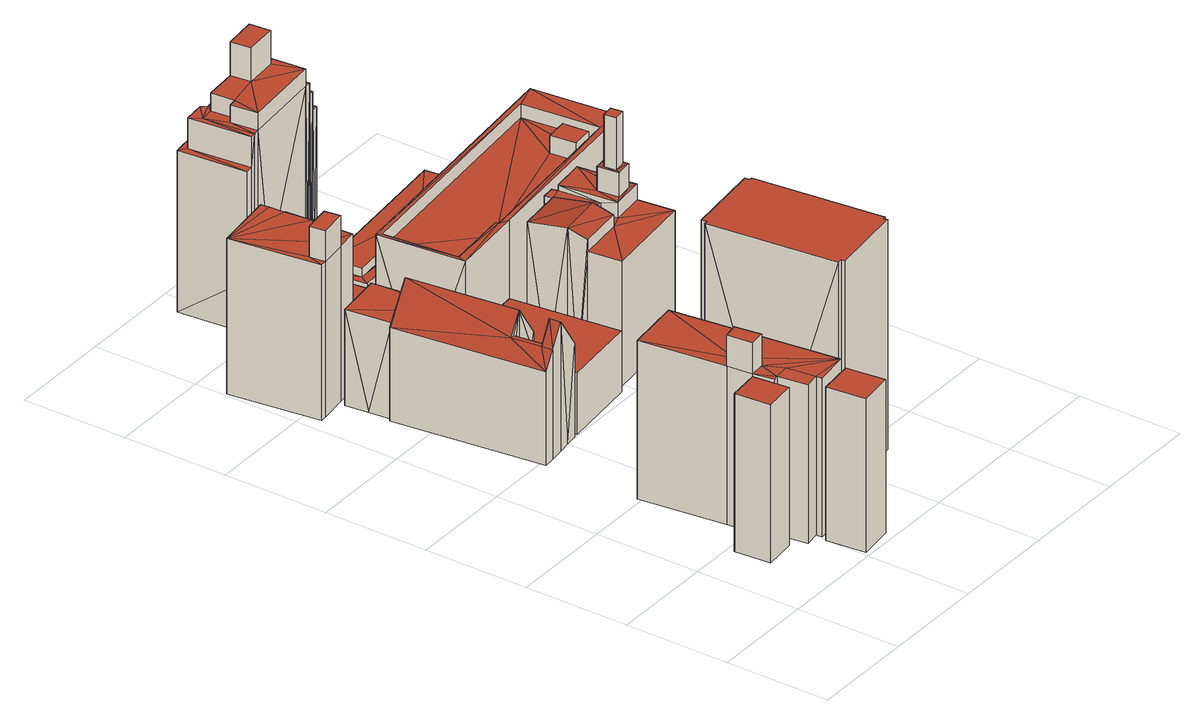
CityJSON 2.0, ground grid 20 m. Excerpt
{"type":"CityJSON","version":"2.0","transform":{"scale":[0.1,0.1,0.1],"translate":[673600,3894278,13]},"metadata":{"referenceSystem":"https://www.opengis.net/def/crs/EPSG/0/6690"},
"CityObjects":{
"building1":{"type":"Building","attributes":{"class":"9999","usage":"401","measuredHeight":30.4,"storeysAboveGround":1,"BuildingDetailAttribute.totalFloorArea":40.34,"BuildingDetailAttribute.buildingFootprintArea":40.34,"BuildingDetailAttribute.buildingRoofEdgeArea":40.34,"BuildingDetailAttribute.urbanPlanType":"21","BuildingDetailAttribute.landUseType":"212","BuildingDetailAttribute.surveyYear":2021,"BuildingIDAttribute.prefecture":"23","BuildingIDAttribute.city":"23106"},"address":[{"country":"日本","locality":"愛知県名古屋市"}],"geometry":[{"type":"Solid","lod":"2","boundaries":[[[[0,1,2,3]],[[1,4,5,2]],[[4,1,0,6]],[[6,0,3,7]],[[2,5,7,3]],[[4,6,7,5]]]],"semantics":{"surfaces":[{"type":"GroundSurface"},{"type":"WallSurface"},{"type":"RoofSurface"}],"values":[[0,1,1,1,1,2]]}}]},
"building2":{"type":"Building","attributes":{"class":"9999","usage":"401","measuredHeight":29.5,"storeysAboveGround":9,"BuildingDetailAttribute.totalFloorArea":440.95,"BuildingDetailAttribute.buildingFootprintArea":48.99,"BuildingDetailAttribute.buildingRoofEdgeArea":48.99,"BuildingDetailAttribute.urbanPlanType":"21","BuildingDetailAttribute.landUseType":"212","BuildingDetailAttribute.surveyYear":2021,"BuildingIDAttribute.prefecture":"23","BuildingIDAttribute.city":"23106"},"address":[{"country":"日本","locality":"愛知県名古屋市"}],"geometry":[{"type":"Solid","lod":"2","boundaries":[[[[8,9,10,11,12]],[[10,13,11]],[[12,11,14]],[[11,13,14]],[[13,10,9,15]],[[15,9,8,16]],[[12,14,16,8]],[[13,15,16,14]]]],"semantics":{"surfaces":[{"type":"GroundSurface"},{"type":"WallSurface"},{"type":"RoofSurface"}],"values":[[0,1,1,1,1,1,1,2]]}}]},
"building3":{"type":"Building","attributes":{"class":"3002","usage":"401","measuredHeight":36.5,"storeysAboveGround":10,"BuildingDetailAttribute.totalFloorArea":3265.59,"BuildingDetailAttribute.buildingFootprintArea":326.56,"BuildingDetailAttribute.buildingRoofEdgeArea":326.56,"BuildingDetailAttribute.urbanPlanType":"21","BuildingDetailAttribute.landUseType":"212","BuildingDetailAttribute.surveyYear":2021,"BuildingIDAttribute.prefecture":"23","BuildingIDAttribute.city":"23106"},"address":[{"country":"日本","locality":"愛知県名古屋市"}],"geometry":[{"type":"Solid","lod":"2","boundaries":[[[[17,18,19,20,21,22,23,24,25,26,27]],[[28,18,17,29]],[[29,17,27,30]],[[30,27,26,31]],[[31,26,25,32]],[[24,33,32,25]],[[22,34,23]],[[24,23,33]],[[23,34,33]],[[34,22,21,35]],[[36,20,19,37]],[[38,35,36,39]],[[35,21,20,36]],[[37,19,18,28]],[[35,38,40,41]],[[39,36,42,43]],[[41,40,43,42]],[[28,29,30,44]],[[36,37,28]],[[42,28,44]],[[41,42,32]],[[34,35,41]],[[42,44,32]],[[34,41,33]],[[30,31,32]],[[44,30,32]],[[33,41,32]],[[36,28,42]],[[38,39,43,40]]]],"semantics":{"surfaces":[{"type":"GroundSurface"},{"type":"WallSurface"},{"type":"RoofSurface"}],"values":[[0,1,1,1,1,1,1,1,1,1,1,1,1,1,1,1,1,2,2,2,2,2,2,2,2,2,2,2,2]]}}]},
"building4":{"type":"Building","attributes":{"class":"3002","usage":"422","measuredHeight":14.3,"storeysAboveGround":4,"BuildingDetailAttribute.totalFloorArea":389.08,"BuildingDetailAttribute.buildingFootprintArea":97.27,"BuildingDetailAttribute.buildingRoofEdgeArea":97.27,"BuildingDetailAttribute.urbanPlanType":"21","BuildingDetailAttribute.landUseType":"214","BuildingDetailAttribute.surveyYear":2021,"BuildingIDAttribute.prefecture":"23","BuildingIDAttribute.city":"23106"},"address":[{"country":"日本","locality":"愛知県名古屋市"}],"geometry":[{"type":"Solid","lod":"2","boundaries":[[[[45,46,47,48]],[[49,45,48,50]],[[45,49,51,46]],[[46,51,52,47]],[[50,48,47,52]],[[51,49,50,52]]]],"semantics":{"surfaces":[{"type":"RoofSurface"},{"type":"WallSurface"},{"type":"GroundSurface"}],"values":[[0,1,1,1,1,2]]}}]},
"building5":{"type":"Building","attributes":{"class":"3002","usage":"402","measuredHeight":24.8,"storeysAboveGround":6,"BuildingDetailAttribute.totalFloorArea":2150.35,"BuildingDetailAttribute.buildingFootprintArea":358.39,"BuildingDetailAttribute.buildingRoofEdgeArea":358.39,"BuildingDetailAttribute.urbanPlanType":"21","BuildingDetailAttribute.landUseType":"212","BuildingDetailAttribute.surveyYear":2021,"BuildingIDAttribute.prefecture":"23","BuildingIDAttribute.city":"23106"},"address":[{"country":"日本","locality":"愛知県名古屋市"}],"geometry":[{"type":"Solid","lod":"2","boundaries":[[[[53,54,55,56,57,58,59,60,61,62,63,64,65,66,67,68]],[[64,69,65]],[[66,65,70]],[[65,69,70]],[[60,71,72,61]],[[59,58,73]],[[71,60,59]],[[71,59,73]],[[74,75,76]],[[61,72,75,62]],[[75,72,76]],[[62,75,77,63]],[[78,57,56,79]],[[79,56,55,80]],[[80,55,54,81]],[[53,68,82]],[[81,54,53]],[[81,53,82]],[[67,83,82,68]],[[57,78,73,58]],[[73,78,84]],[[85,73,84]],[[85,84,74]],[[86,87,88]],[[89,86,88]],[[90,89,88]],[[69,63,77]],[[88,69,77]],[[69,64,63]],[[88,87,69]],[[86,89,91,92]],[[93,94,70]],[[67,70,83]],[[70,94,83]],[[66,70,67]],[[91,95,94]],[[92,91,94,93]],[[87,93,70,69]],[[86,92,93,87]],[[71,73,85]],[[71,85,74,72]],[[72,74,76]],[[95,79,80]],[[90,79,95]],[[78,79,90]],[[78,90,84]],[[84,90,88]],[[95,80,94]],[[94,80,81]],[[75,88,77]],[[84,88,74]],[[74,88,75]],[[90,95,91,89]],[[94,81,83]],[[83,81,82]]]],"semantics":{"surfaces":[{"type":"GroundSurface"},{"type":"WallSurface"},{"type":"RoofSurface"}],"values":[[0,1,1,1,1,1,1,1,1,1,1,1,1,1,1,1,1,1,1,1,1,1,1,1,1,1,1,1,1,1,1,1,1,1,1,1,1,2,2,2,2,2,2,2,2,2,2,2,2,2,2,2,2,2,2]]}}]},
"building6":{"type":"Building","attributes":{"class":"3002","usage":"414","measuredHeight":35.8,"storeysAboveGround":11,"BuildingDetailAttribute.totalFloorArea":2160.3,"BuildingDetailAttribute.buildingFootprintArea":196.39,"BuildingDetailAttribute.buildingRoofEdgeArea":196.39,"BuildingDetailAttribute.urbanPlanType":"21","BuildingDetailAttribute.landUseType":"211","BuildingDetailAttribute.surveyYear":2021,"BuildingIDAttribute.prefecture":"23","BuildingIDAttribute.city":"23106"},"address":[{"country":"日本","locality":"愛知県名古屋市"}],"geometry":[{"type":"Solid","lod":"2","boundaries":[[[[96,97,98,99,100,101,102,103,104,105,106,107,108,109]],[[110,111,112,113]],[[111,110,114,115]],[[115,114,116,117]],[[114,100,99,116]],[[118,101,100,114]],[[116,99,98,119]],[[113,112,117,116]],[[108,120,109]],[[96,109,121]],[[109,120,121]],[[107,122,120,108]],[[106,123,122,107]],[[105,124,123,106]],[[104,125,124,105]],[[103,126,125,104]],[[102,127,126,103]],[[127,102,101,118]],[[97,128,119,98]],[[128,97,96,121]],[[111,115,117,112]],[[126,127,125]],[[125,127,124]],[[123,124,122]],[[127,118,110]],[[110,118,114]],[[127,110,113]],[[124,127,122]],[[113,116,119]],[[127,113,122]],[[120,122,121]],[[128,113,119]],[[122,128,121]],[[122,113,128]]]],"semantics":{"surfaces":[{"type":"GroundSurface"},{"type":"WallSurface"},{"type":"RoofSurface"}],"values":[[0,1,1,1,1,1,1,1,1,1,1,1,1,1,1,1,1,1,1,1,2,2,2,2,2,2,2,2,2,2,2,2,2,2]]}}]},
"building7":{"type":"Building","attributes":{"class":"3001","usage":"412","measuredHeight":5.8,"storeysAboveGround":1,"BuildingDetailAttribute.totalFloorArea":79.34,"BuildingDetailAttribute.buildingFootprintArea":79.34,"BuildingDetailAttribute.buildingRoofEdgeArea":79.34,"BuildingDetailAttribute.urbanPlanType":"21","BuildingDetailAttribute.landUseType":"211","BuildingDetailAttribute.surveyYear":2021,"BuildingIDAttribute.prefecture":"23","BuildingIDAttribute.city":"23106"},"address":[{"country":"日本","locality":"愛知県名古屋市"}],"geometry":[{"type":"Solid","lod":"2","boundaries":[[[[96,109,108,107,106,105,104,103,129,130,131,132,133,98,97]],[[129,134,130]],[[131,130,135]],[[130,134,135]],[[103,136,134,129]],[[134,136,137]],[[138,133,132,139]],[[140,138,141]],[[98,133,138]],[[140,98,138]],[[131,135,139,132]],[[97,142,143,96]],[[142,97,98,140]],[[136,103,104,144]],[[144,104,105,145]],[[145,105,106,146]],[[146,106,107,147]],[[147,107,108,148]],[[109,96,143]],[[148,108,109]],[[148,109,143]],[[134,137,141,138]],[[134,138,139,135]],[[148,143,141]],[[136,144,137]],[[146,148,137]],[[143,140,141]],[[137,148,141]],[[146,147,148]],[[144,145,146]],[[142,140,143]],[[144,146,137]]]],"semantics":{"surfaces":[{"type":"GroundSurface"},{"type":"WallSurface"},{"type":"RoofSurface"}],"values":[[0,1,1,1,1,1,1,1,1,1,1,1,1,1,1,1,1,1,1,1,1,1,2,2,2,2,2,2,2,2,2,2]]}}]},
"building8":{"type":"Building","attributes":{"class":"9999","usage":"412","measuredHeight":44.1,"storeysAboveGround":15,"BuildingDetailAttribute.totalFloorArea":6442.89,"BuildingDetailAttribute.buildingFootprintArea":429.53,"BuildingDetailAttribute.buildingRoofEdgeArea":429.53,"BuildingDetailAttribute.urbanPlanType":"21","BuildingDetailAttribute.landUseType":"211","BuildingDetailAttribute.surveyYear":2021,"BuildingIDAttribute.prefecture":"23","BuildingIDAttribute.city":"23106"},"address":[{"country":"日本","locality":"愛知県名古屋市中区丸の内三丁目６０５"}],"geometry":[{"type":"Solid","lod":"2","boundaries":[[[[149,150,151,152,153,154,155,156,157,158,159,160,161,162]],[[159,163,160]],[[161,160,164]],[[160,163,164]],[[158,165,163,159]],[[157,166,165,158]],[[156,167,166,157]],[[167,156,155,168]],[[154,169,168,155]],[[153,152,170]],[[169,154,153]],[[169,153,170]],[[170,152,151,171]],[[171,151,150,172]],[[172,150,149,173]],[[162,174,173,149]],[[174,162,161,164]],[[163,165,166,167,168,169,170,171,172,173,174,164]]]],"semantics":{"surfaces":[{"type":"GroundSurface"},{"type":"WallSurface"},{"type":"RoofSurface"}],"values":[[0,1,1,1,1,1,1,1,1,1,1,1,1,1,1,1,1,2]]}}]},
"building9":{"type":"Building","attributes":{"class":"3002","usage":"422","measuredHeight":11.7,"storeysAboveGround":3,"BuildingDetailAttribute.totalFloorArea":815.41,"BuildingDetailAttribute.buildingFootprintArea":271.8,"BuildingDetailAttribute.buildingRoofEdgeArea":271.8,"BuildingDetailAttribute.urbanPlanType":"21","BuildingDetailAttribute.landUseType":"214","BuildingDetailAttribute.surveyYear":2021,"BuildingIDAttribute.prefecture":"23","BuildingIDAttribute.city":"23106"},"address":[{"country":"日本","locality":"愛知県名古屋市中区丸の内三丁目５０８"}],"geometry":[{"type":"Solid","lod":"2","boundaries":[[[[175,176,177,178]],[[176,179,180,177]],[[179,176,175,181]],[[181,175,178,182]],[[177,180,182,178]],[[179,181,182,180]]]],"semantics":{"surfaces":[{"type":"GroundSurface"},{"type":"WallSurface"},{"type":"RoofSurface"}],"values":[[0,1,1,1,1,2]]}}]},
"building10":{"type":"Building","attributes":{"class":"3001","usage":"422","measuredHeight":9.3,"storeysAboveGround":1,"BuildingDetailAttribute.totalFloorArea":236.47,"BuildingDetailAttribute.buildingFootprintArea":236.47,"BuildingDetailAttribute.buildingRoofEdgeArea":236.47,"BuildingDetailAttribute.urbanPlanType":"21","BuildingDetailAttribute.landUseType":"214","BuildingDetailAttribute.surveyYear":2021,"BuildingIDAttribute.prefecture":"23","BuildingIDAttribute.city":"23106"},"address":[{"country":"日本","locality":"愛知県名古屋市"}],"geometry":[{"type":"Solid","lod":"2","boundaries":[[[[183,184,185,186,187,188,189,190,191,192,193,194],[195,196,197]],[[193,198,199,194]],[[194,199,200,183]],[[184,183,200]],[[201,185,184]],[[201,184,200]],[[202,203,204]],[[202,205,203]],[[206,195,197,207]],[[208,196,195,206]],[[196,208,207,197]],[[209,187,186,210]],[[188,211,212,189]],[[189,212,213,190]],[[211,188,187,209]],[[214,191,190,213]],[[191,214,215,192]],[[216,217,218]],[[219,220,221]],[[221,220,216]],[[216,218,201]],[[221,216,201]],[[185,201,210,186]],[[201,218,210]],[[222,223,220]],[[219,222,220]],[[192,215,198]],[[198,215,223]],[[193,192,198]],[[222,198,223]],[[198,222,199]],[[199,222,200]],[[222,219,200]],[[219,221,200]],[[221,201,200]],[[220,217,216]],[[218,207,210]],[[217,207,218]],[[217,206,207]],[[204,206,217]],[[203,206,204]],[[223,217,220]],[[208,209,210]],[[207,208,210]],[[205,208,206]],[[203,205,206]],[[215,204,223]],[[204,217,223]],[[211,209,208]],[[205,211,208]],[[212,211,205]],[[214,204,215]],[[212,205,213]],[[205,202,213]],[[213,202,204]],[[214,213,204]]]],"semantics":{"surfaces":[{"type":"GroundSurface"},{"type":"WallSurface"},{"type":"RoofSurface"}],"values":[[0,1,1,1,1,1,1,1,1,1,1,1,1,1,1,1,1,1,1,1,1,1,1,1,1,1,1,1,1,1,2,2,2,2,2,2,2,2,2,2,2,2,2,2,2,2,2,2,2,2,2,2,2,2,2,2]]}}]},
"building11":{"type":"Building","attributes":{"class":"3001","usage":"422","measuredHeight":7.8,"storeysAboveGround":2,"BuildingDetailAttribute.totalFloorArea":91.26,"BuildingDetailAttribute.buildingFootprintArea":45.63,"BuildingDetailAttribute.buildingRoofEdgeArea":45.63,"BuildingDetailAttribute.urbanPlanType":"21","BuildingDetailAttribute.landUseType":"214","BuildingDetailAttribute.surveyYear":2021,"BuildingIDAttribute.prefecture":"23","BuildingIDAttribute.city":"23106"},"address":[{"country":"日本","locality":"愛知県名古屋市"}],"geometry":[{"type":"Solid","lod":"2","boundaries":[[[[224,191,190,188,225,226,227,228,229,230,231,232,233,234]],[[227,235,236,228]],[[235,227,226,237]],[[225,188,238]],[[237,226,225]],[[237,225,238]],[[229,228,239]],[[228,236,239]],[[240,239,241]],[[239,236,241]],[[240,241,242]],[[190,242,243]],[[242,241,243]],[[191,242,190]],[[238,188,190,243]],[[230,244,231]],[[232,231,245]],[[231,244,245]],[[229,239,244,230]],[[242,191,224,246]],[[233,247,234]],[[224,234,246]],[[234,247,246]],[[232,245,247,233]],[[235,237,236]],[[236,237,241]],[[241,238,243]],[[237,238,241]],[[244,239,245]],[[245,242,246]],[[239,240,245]],[[240,242,245]],[[247,245,246]]]],"semantics":{"surfaces":[{"type":"GroundSurface"},{"type":"WallSurface"},{"type":"RoofSurface"}],"values":[[0,1,1,1,1,1,1,1,1,1,1,1,1,1,1,1,1,1,1,1,1,1,1,1,2,2,2,2,2,2,2,2,2]]}}]},
"building12":{"type":"Building","attributes":{"class":"9999","usage":"414","measuredHeight":46.9,"storeysAboveGround":3,"BuildingDetailAttribute.totalFloorArea":965.3,"BuildingDetailAttribute.buildingFootprintArea":321.77,"BuildingDetailAttribute.buildingRoofEdgeArea":321.77,"BuildingDetailAttribute.urbanPlanType":"21","BuildingDetailAttribute.landUseType":"211","BuildingDetailAttribute.surveyYear":2021,"BuildingIDAttribute.prefecture":"23","BuildingIDAttribute.city":"23106"},"address":[{"country":"日本","locality":"愛知県名古屋市"}],"geometry":[{"type":"Solid","lod":"2","boundaries":[[[[248,249,250,251,252,253,254,255,256,257,258,259,260,261,262,263]],[[264,265,266,267]],[[266,265,268]],[[267,266,269,270]],[[271,272,265,264]],[[265,272,273]],[[266,268,274,275]],[[274,276,277]],[[275,274,278]],[[278,274,277]],[[249,278,277]],[[249,248,278]],[[279,250,249]],[[279,249,277]],[[263,280,281]],[[263,262,280]],[[278,248,263]],[[278,263,281]],[[282,283,279]],[[283,251,250]],[[283,250,279]],[[284,282,279,285]],[[282,286,283]],[[287,288,286,282]],[[289,290,288,287]],[[291,289,287]],[[292,293,290,289]],[[261,260,294]],[[280,262,261]],[[280,261,294]],[[270,269,281,280]],[[295,296,297,298]],[[297,299,300]],[[298,297,301]],[[301,297,300]],[[296,295,302,303]],[[304,305,303,302]],[[305,304,282,284]],[[306,307,272,271]],[[308,309,310]],[[310,309,307]],[[311,310,312]],[[306,312,307]],[[313,311,312]],[[312,310,307]],[[314,315,309,308]],[[316,317,315,314]],[[317,316,289,291]],[[318,319,310,311]],[[320,321,319,318]],[[322,323,321,320]],[[255,324,256]],[[256,324,323]],[[322,256,323]],[[257,256,322]],[[325,326,327]],[[258,325,259]],[[259,325,327]],[[257,322,325,258]],[[324,255,293,292]],[[255,254,293]],[[293,254,253,328]],[[328,253,252,329]],[[251,283,329,252]],[[259,327,294,260]],[[330,331,326,325]],[[332,333,331,330]],[[313,312,333,332]],[[299,297,334,335]],[[335,334,336,337]],[[338,339,285,279]],[[340,341,339,338]],[[301,300,341]],[[341,300,337]],[[340,301,341]],[[336,341,337]],[[342,301,276,274]],[[265,273,301,342]],[[265,342,274,268]],[[338,279,277]],[[301,340,338]],[[301,338,276]],[[276,338,277]],[[275,278,281,269]],[[266,275,269]],[[334,284,285]],[[339,336,285]],[[305,284,303]],[[341,336,339]],[[303,284,334]],[[336,334,285]],[[296,303,334,297]],[[299,335,337,300]],[[343,304,302,295]],[[343,287,304]],[[304,287,282]],[[317,291,343]],[[343,295,309]],[[309,295,298]],[[309,298,301]],[[315,343,309]],[[343,291,287]],[[307,309,301]],[[317,343,315]],[[272,307,273]],[[273,307,301]],[[324,316,323]],[[324,292,316]],[[319,308,310]],[[316,314,323]],[[323,314,321]],[[316,292,289]],[[321,314,319]],[[314,308,319]],[[288,328,329,286]],[[283,286,329]],[[293,328,290]],[[290,328,288]],[[331,271,264]],[[331,264,267]],[[331,267,270]],[[326,331,270]],[[331,333,271]],[[327,270,294]],[[333,312,306]],[[333,306,271]],[[326,270,327]],[[270,280,294]],[[322,318,325]],[[332,330,325]],[[318,332,325]],[[322,320,318]],[[318,311,332]],[[311,313,332]]]],"semantics":{"surfaces":[{"type":"GroundSurface"},{"type":"WallSurface"},{"type":"RoofSurface"}],"values":[[0,1,1,1,1,1,1,1,1,1,1,1,1,1,1,1,1,1,1,1,1,1,1,1,1,1,1,1,1,1,1,1,1,1,1,1,1,1,1,1,1,1,1,1,1,1,1,1,1,1,1,1,1,1,1,1,1,1,1,1,1,1,1,1,1,1,1,1,1,1,1,1,1,1,1,1,1,1,2,2,2,2,2,2,2,2,2,2,2,2,2,2,2,2,2,2,2,2,2,2,2,2,2,2,2,2,2,2,2,2,2,2,2,2,2,2,2,2,2,2,2,2,2,2,2,2,2,2,2,2,2,2,2,2]]}}]},
"building13":{"type":"Building","attributes":{"class":"3002","usage":"401","measuredHeight":41.6,"storeysAboveGround":7,"BuildingDetailAttribute.totalFloorArea":2251.42,"BuildingDetailAttribute.buildingFootprintArea":321.63,"BuildingDetailAttribute.buildingRoofEdgeArea":321.63,"BuildingDetailAttribute.urbanPlanType":"21","BuildingDetailAttribute.landUseType":"212","BuildingDetailAttribute.surveyYear":2021,"BuildingIDAttribute.prefecture":"23","BuildingIDAttribute.city":"23106"},"address":[{"country":"日本","locality":"愛知県名古屋市"}],"geometry":[{"type":"Solid","lod":"2","boundaries":[[[[344,345,346,347,348,349,350,351,352,353,354,355,356,357]],[[358,359,360,361]],[[359,358,362,363]],[[363,362,364,365]],[[361,360,365,364]],[[366,367,368,369]],[[367,366,370,371]],[[371,370,372,373]],[[369,368,373,372]],[[374,375,376]],[[355,374,376,356]],[[377,378,379,380]],[[356,376,379,357]],[[379,376,380]],[[357,379,381,344]],[[382,346,345,383]],[[347,382,384]],[[347,346,382]],[[385,348,347]],[[385,347,384]],[[349,348,385]],[[386,350,349]],[[386,349,385]],[[383,345,344,381]],[[350,386,351]],[[351,386,387]],[[388,351,387]],[[352,351,388]],[[388,387,389]],[[390,388,389]],[[390,389,391]],[[392,390,393]],[[393,390,391]],[[353,394,395,354]],[[394,353,352,388]],[[384,382,393,391]],[[390,392,396,397]],[[397,396,378,377]],[[375,397,377]],[[375,374,397]],[[354,395,374,355]],[[359,363,365,360]],[[358,371,362]],[[362,371,373]],[[367,358,368]],[[367,371,358]],[[368,364,373]],[[364,362,373]],[[358,361,368]],[[361,364,368]],[[375,366,376]],[[375,377,366]],[[376,369,380]],[[366,369,376]],[[370,377,372]],[[366,377,370]],[[369,372,380]],[[372,377,380]],[[382,383,393]],[[392,393,378,396]],[[393,383,381]],[[379,378,381]],[[378,393,381]],[[385,384,391]],[[389,385,391]],[[387,386,389]],[[386,385,389]],[[388,390,397,374]],[[394,388,374,395]]]],"semantics":{"surfaces":[{"type":"GroundSurface"},{"type":"WallSurface"},{"type":"RoofSurface"}],"values":[[0,1,1,1,1,1,1,1,1,1,1,1,1,1,1,1,1,1,1,1,1,1,1,1,1,1,1,1,1,1,1,1,1,1,1,1,1,1,1,1,1,2,2,2,2,2,2,2,2,2,2,2,2,2,2,2,2,2,2,2,2,2,2,2,2,2,2,2,2]]}}]},
"building14":{"type":"Building","attributes":{"class":"3002","usage":"422","measuredHeight":28,"storeysAboveGround":6,"BuildingDetailAttribute.totalFloorArea":5113.57,"BuildingDetailAttribute.buildingFootprintArea":852.26,"BuildingDetailAttribute.buildingRoofEdgeArea":852.26,"BuildingDetailAttribute.urbanPlanType":"21","BuildingDetailAttribute.landUseType":"214","BuildingDetailAttribute.surveyYear":2021,"BuildingIDAttribute.prefecture":"23","BuildingIDAttribute.city":"23106"},"address":[{"country":"日本","locality":"愛知県名古屋市中区丸の内三丁目５０８"}],"geometry":[{"type":"Solid","lod":"2","boundaries":[[[[398,399,400,401,402,403,404,405]],[[406,407,408,409]],[[407,406,410,411]],[[411,410,412,413]],[[409,408,413,412]],[[414,399,398,415]],[[415,398,405,416]],[[403,417,404]],[[405,404,416]],[[404,417,416]],[[401,418,402]],[[403,402,417]],[[402,418,417]],[[400,399,414]],[[418,401,400]],[[418,400,414]],[[419,420,421,422]],[[422,421,423,424]],[[425,426,424,423]],[[427,428,426,425]],[[429,430,428,427]],[[420,419,430,429]],[[407,411,413,408]],[[420,427,421]],[[427,425,423]],[[406,409,421]],[[427,406,421]],[[421,409,423]],[[410,427,423]],[[409,412,423]],[[412,410,423]],[[406,427,410]],[[420,429,427]],[[424,415,416]],[[417,424,416]],[[426,414,415]],[[430,414,426]],[[418,422,417]],[[418,419,422]],[[422,424,417]],[[428,430,426]],[[426,415,424]],[[419,418,430]],[[418,414,430]]]],"semantics":{"surfaces":[{"type":"GroundSurface"},{"type":"WallSurface"},{"type":"RoofSurface"}],"values":[[0,1,1,1,1,1,1,1,1,1,1,1,1,1,1,1,1,1,1,1,1,1,2,2,2,2,2,2,2,2,2,2,2,2,2,2,2,2,2,2,2,2,2,2]]}}]},
"building15":{"type":"Building","attributes":{"class":"3002","usage":"422","measuredHeight":5.7,"storeysAboveGround":2,"BuildingDetailAttribute.totalFloorArea":493.27,"BuildingDetailAttribute.buildingFootprintArea":246.63,"BuildingDetailAttribute.buildingRoofEdgeArea":246.63,"BuildingDetailAttribute.urbanPlanType":"21","BuildingDetailAttribute.landUseType":"214","BuildingDetailAttribute.surveyYear":2021,"BuildingIDAttribute.prefecture":"23","BuildingIDAttribute.city":"23106"},"address":[{"country":"日本","locality":"愛知県名古屋市"}],"geometry":[{"type":"Solid","lod":"2","boundaries":[[[[431,432,433,434,435,436,437,438,439,440,441,442,443,444,445,446,447]],[[441,448,442]],[[442,448,449]],[[450,442,449]],[[443,442,450]],[[443,450,451,444]],[[452,453,448]],[[440,452,448,441]],[[439,454,452,440]],[[453,452,455,456]],[[456,455,457,458]],[[458,457,459,460]],[[461,445,444,451]],[[434,433,462]],[[463,435,434]],[[463,434,462]],[[432,431,464]],[[462,433,432]],[[462,432,464]],[[464,431,447,465]],[[445,461,446]],[[447,446,465]],[[446,461,465]],[[454,439,438,466]],[[466,438,437,467]],[[468,469,463]],[[436,463,467]],[[463,469,467]],[[437,436,467]],[[435,463,436]],[[469,450,449]],[[460,469,449]],[[469,468,450]],[[460,459,469]],[[448,458,449]],[[453,456,458]],[[453,458,448]],[[458,460,449]],[[468,462,450]],[[462,461,450]],[[468,463,462]],[[461,464,465]],[[462,464,461]],[[450,461,451]],[[455,466,467]],[[452,454,455]],[[454,466,455]],[[457,455,459]],[[469,459,467]],[[459,455,467]]]],"semantics":{"surfaces":[{"type":"GroundSurface"},{"type":"WallSurface"},{"type":"RoofSurface"}],"values":[[0,1,1,1,1,1,1,1,1,1,1,1,1,1,1,1,1,1,1,1,1,1,1,1,1,1,1,1,1,1,1,1,1,1,2,2,2,2,2,2,2,2,2,2,2,2,2,2,2,2]]}}]}
},
"vertices":[
[81,110,16],[75,178,16],[135,184,16],[142,116,16],[75,178,320],[135,184,320],[81,110,320],[142,116,320],
[264,9,16],[197,1,16],[189,76,16],[222,80,16],[256,83,16],[189,76,311],[256,83,311],[197,1,311],[264,9,311],
[167,96,14],[160,152,14],[149,150,14],[143,189,14],[138,238,14],[118,402,14],[171,408,14],[224,414,14],[263,97,14],[197,89,14],[196,100,14],[160,152,319],[167,96,319],[196,100,319],[197,89,319],[263,97,319],[224,414,319],[118,402,319],[138,238,319],[143,189,319],[149,150,319],[138,238,379],[143,189,379],[166,242,379],[166,242,319],[173,192,319],[173,192,379],[189,155,319],
[227,439,157],[245,288,157],[308,296,157],[290,447,157],[227,439,13],[290,447,13],[245,288,13],[308,296,13],
[195,594,11],[170,591,11],[142,587,11],[121,585,11],[86,872,11],[93,872,11],[88,916,11],[83,960,11],[174,971,11],[184,882,11],[210,673,11],[203,672,11],[207,644,11],[210,617,11],[217,617,11],[219,597,11],[203,672,167],[210,617,167],[83,960,196],[174,971,196],[93,872,196],[181,882,196],[184,882,191],[184,882,196],[210,673,191],[86,872,191],[121,585,191],[142,587,222],[170,591,260],[219,597,191],[217,617,191],[136,877,260],[136,877,196],[142,665,167],[161,667,167],[161,667,260],[142,665,222],[133,663,222],[149,609,222],[149,609,167],[168,612,167],[168,612,260],[140,608,222],
[135,1032,9],[131,1031,9],[133,979,9],[91,974,9],[39,967,9],[26,966,9],[4,1140,9],[121,1154,9],[123,1139,9],[125,1110,9],[127,1109,9],[130,1059,9],[133,1059,9],[134,1045,9],[35,997,308],[35,997,367],[87,1004,367],[87,1004,308],[39,967,308],[39,967,367],[91,974,308],[91,974,367],[26,966,308],[133,979,308],[133,1059,308],[135,1032,308],[130,1059,308],[127,1109,308],[125,1110,308],[123,1139,308],[121,1154,308],[4,1140,308],[131,1031,308],
[135,1156,9],[152,1158,9],[169,1160,9],[176,984,9],[155,982,9],[135,1156,42],[169,1160,42],[121,1154,67],[135,1156,67],[155,982,42],[176,984,42],[133,979,67],[155,982,67],[131,1031,67],[135,1032,67],[123,1139,67],[125,1110,67],[127,1109,67],[130,1059,67],[133,1059,67],
[486,161,8],[342,145,8],[341,152,8],[333,151,8],[319,275,8],[305,399,8],[311,399,8],[310,409,8],[456,425,8],[457,416,8],[463,416,8],[477,293,8],[490,169,8],[485,169,8],[463,416,450],[490,169,450],[457,416,450],[456,425,450],[310,409,450],[311,399,450],[305,399,450],[333,151,450],[341,152,450],[342,145,450],[486,161,450],[485,169,450],
[228,599,11],[208,807,11],[352,821,11],[376,614,11],[208,807,129],[352,821,129],[228,599,129],[376,614,129],
[369,1041,9],[361,1040,9],[352,1039,9],[356,1005,9],[197,989,9],[184,1114,9],[207,1116,9],[285,1124,9],[285,1131,9],[342,1136,9],[346,1102,9],[363,1104,9],[283,1019,9],[227,1013,9],[334,1023,9],[346,1102,41],[363,1104,41],[369,1041,41],[352,1039,41],[273,1112,54],[273,1112,102],[324,1118,54],[216,1106,54],[283,1019,102],[334,1023,54],[227,1013,54],[197,989,48],[356,1005,48],[184,1114,48],[207,1116,51],[285,1124,51],[285,1131,48],[342,1136,48],[351,1053,47],[330,1067,54],[351,1053,48],[349,1069,45],[349,1069,54],[351,1053,45],[347,1087,45],[347,1087,48],
[328,1135,9],[182,1129,9],[181,1145,9],[178,1172,9],[279,1183,9],[281,1169,9],[288,1169,9],[290,1154,9],[291,1139,9],[328,1142,9],[328,1139,9],[178,1172,48],[279,1183,48],[181,1145,87],[184,1114,71],[281,1169,39],[282,1155,39],[282,1155,87],[285,1131,39],[285,1124,71],[288,1169,39],[291,1139,39],[328,1135,39],[328,1142,39],
[380,1239,8],[374,1239,8],[368,1238,8],[250,1227,8],[254,1183,8],[180,1177,8],[176,1220,8],[164,1351,8],[192,1354,8],[220,1357,8],[336,1370,8],[392,1376,8],[405,1242,8],[398,1241,8],[391,1240,8],[386,1240,8],[340,1356,319],[340,1356,367],[368,1359,356],[368,1359,319],[368,1359,367],[378,1360,356],[378,1360,319],[338,1356,319],[338,1356,378],[340,1356,378],[370,1336,367],[370,1336,356],[370,1336,378],[380,1239,378],[380,1239,356],[368,1238,378],[391,1240,319],[391,1240,356],[213,1224,378],[250,1227,110],[213,1224,412],[368,1238,412],[213,1224,110],[201,1222,378],[201,1222,110],[191,1221,319],[191,1221,110],[191,1221,378],[176,1220,319],[176,1220,110],[405,1242,319],[218,1322,378],[218,1322,412],[280,1327,412],[280,1327,378],[280,1327,477],[343,1333,477],[343,1333,378],[222,1277,378],[222,1277,412],[207,1275,378],[207,1275,412],[330,1346,319],[330,1346,378],[228,1334,319],[228,1334,378],[238,1335,319],[238,1335,114],[325,1345,319],[325,1345,114],[219,1344,319],[219,1344,378],[179,1340,319],[179,1340,378],[231,1354,114],[231,1354,319],[223,1352,114],[223,1352,319],[220,1357,114],[220,1357,319],[164,1351,319],[336,1370,114],[336,1370,319],[392,1376,319],[180,1177,110],[254,1183,110],[336,1364,114],[336,1364,319],[328,1363,114],[328,1363,319],[285,1288,412],[285,1288,477],[347,1293,412],[347,1293,477],[362,1302,378],[362,1302,412],[346,1300,378],[346,1300,412],[343,1333,367],[192,1319,378],
[571,645,9],[394,626,9],[387,690,9],[385,708,9],[383,727,9],[379,764,9],[375,802,9],[418,806,9],[462,811,9],[460,828,9],[485,830,9],[487,819,9],[551,826,9],[563,715,9],[516,748,325],[516,748,425],[539,751,425],[539,751,325],[519,726,325],[519,726,425],[541,728,325],[541,728,425],[509,757,279],[509,757,325],[543,760,325],[543,760,279],[514,716,279],[514,716,325],[547,720,279],[547,720,325],[487,819,268],[487,819,279],[551,826,279],[499,708,279],[499,708,249],[563,715,249],[563,715,279],[571,645,249],[387,690,249],[394,626,249],[387,690,271],[383,727,283],[375,802,271],[462,811,271],[462,811,268],[470,737,283],[470,737,268],[474,699,271],[470,737,249],[474,699,249],[460,828,268],[485,830,268],[495,740,249],[495,740,268],
[352,821,7],[208,807,7],[199,890,7],[191,974,7],[447,1000,7],[703,1026,7],[711,942,7],[720,858,7],[593,910,253],[593,910,287],[635,914,287],[635,914,253],[598,861,253],[598,861,287],[640,865,253],[640,865,287],[208,807,279],[352,821,279],[720,858,279],[703,1026,279],[191,974,279],[199,966,279],[199,966,253],[655,1011,253],[655,1011,279],[670,864,253],[670,864,279],[334,830,253],[334,830,279],[334,836,253],[334,836,279],[213,824,253],[213,824,279],
[636,1133,8],[635,1139,8],[634,1145,8],[602,1142,8],[570,1139,8],[571,1136,8],[571,1132,8],[361,1111,8],[352,1188,8],[367,1189,8],[678,1219,8],[682,1185,8],[685,1151,8],[686,1143,8],[663,1140,8],[663,1138,8],[663,1136,8],[678,1219,65],[685,1151,65],[685,1151,36],[686,1143,36],[367,1189,48],[367,1189,65],[352,1188,48],[373,1129,48],[373,1129,65],[565,1147,48],[565,1147,65],[565,1140,48],[565,1140,65],[663,1140,36],[634,1145,36],[570,1139,36],[636,1133,36],[663,1136,36],[361,1111,48],[571,1132,48],[570,1140,36],[570,1140,48]
]}
